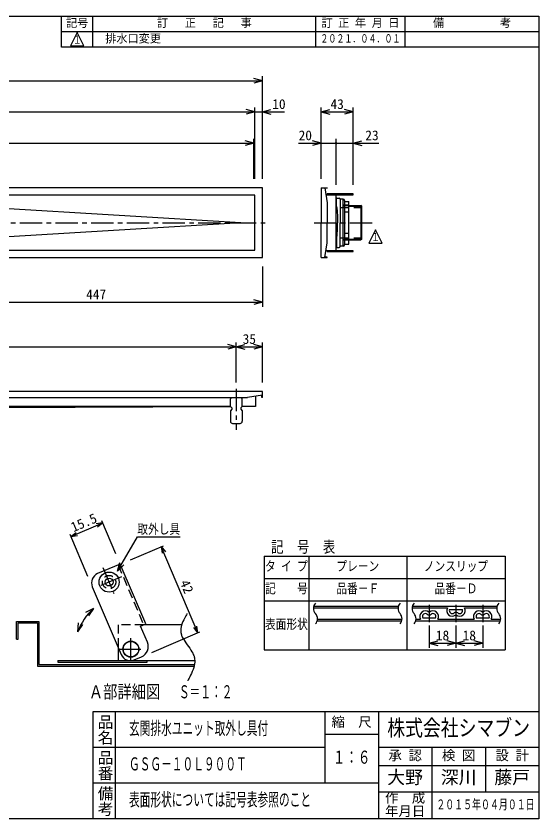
# Model space of a CAD drawing. Units: millimetres, scale not verified, with parts at other scales. Extents: x -819 to 819, y -558 to 522.
# Drawn here: x 116 to 819, y -558 to 522 of the extents above; entities that cross this region are included whole.
import ezdxf
from ezdxf.enums import TextEntityAlignment as Align

# ---------------------------------------------------------------- set-up
doc = ezdxf.new("R2010")
doc.units = ezdxf.units.MM
doc.header["$LTSCALE"] = 6
doc.linetypes.add('CHAIN1', pattern=[8, 5, -1, 1, -1])
doc.linetypes.add('DASHED2', pattern=[3, 2, -1])
for name, color, linetype in [('0-0_計極細', 2, 'Continuous'), ('0-1_計細線', 3, 'Continuous'), ('0-5_寸法線', 7, 'Continuous'), ('0-7_枠細線', 5, 'Continuous'), ('0-8_枠中線', 5, 'Continuous'), ('1-2_極細2', 2, 'Continuous'), ('1-3_細線2', 4, 'Continuous'), ('1-5_寸法2', 7, 'Continuous')]:
    doc.layers.add(name, color=color, linetype=linetype)
doc.styles.add('@ＭＳ ゴシック', font='')
doc.styles.add('ＭＳ ゴシック', font='')
doc.styles.get('@ＭＳ ゴシック').set_extended_font_data('@MS Gothic')
doc.styles.get('ＭＳ ゴシック').set_extended_font_data('MS Gothic')

msp = doc.modelspace()

# ---------------------------------------------------------------- hatches: boundary and pattern name
at = {"layer": '0-5_寸法線'}
msp.add_hatch(color=256, dxfattribs=at).paths.add_polyline_path([(547.917, 351, 1), (544.317, 351, 1)])

# ---------------------------------------------------------------- linework, layer by layer
at = {"layer": '0-0_計極細'}
for p, q in [((536.117, 281.7), (536.117, 282.9)), ((546.117, 281.7), (546.117, 282.9)), ((548.117, 281.7), (548.117, 282.9)), ((550.117, 281.7), (550.117, 282.9)), ((552.117, 281.7), (552.117, 282.9)), ((566.117, 281.7), (566.117, 282.9)), ((546.918, 264.569), (546.918, 277.2)), ((418.004, 244), (22.158, 267.775)), ((546.126, 266.428), (546.3, 266.342)), ((546.3, 266.342), (546.473, 266.086)), ((546.473, 266.086), (546.644, 265.661)), ((546.644, 265.661), (546.81, 265.071)), ((546.81, 265.071), (546.971, 264.32)), ((547.273, 262.359), (547.411, 261.164)), ((547.411, 261.164), (547.54, 259.838)), ((547.54, 259.838), (547.658, 258.39)), ((563.318, 267.5), (555.818, 267.5)), ((555.818, 267.5), (556.818, 266.5)), ((562.318, 266.5), (556.818, 266.5)), ((563.318, 267.5), (562.318, 266.5)), ((563.318, 266.2), (580.618, 266.2)), ((579.618, 267.2), (579.618, 220.8)), ((547.658, 258.39), (547.764, 256.833)), ((547.764, 256.833), (547.858, 255.178)), ((547.858, 255.178), (547.939, 253.437)), ((547.939, 253.437), (548.005, 251.623)), ((548.005, 251.623), (548.058, 249.751)), ((548.058, 249.751), (548.096, 247.835)), ((418.004, 244), (22.158, 220.225)), ((548.005, 236.377), (548.058, 238.249)), ((548.058, 238.249), (548.096, 240.165)), ((548.096, 247.835), (548.118, 245.889)), ((548.096, 240.165), (548.118, 242.111)), ((548.118, 245.889), (548.126, 243.928)), ((548.118, 242.111), (548.126, 244.072)), ((547.273, 225.641), (547.411, 226.836)), ((547.411, 226.836), (547.54, 228.162)), ((547.54, 228.162), (547.658, 229.61)), ((547.658, 229.61), (547.764, 231.167)), ((547.764, 231.167), (547.858, 232.822)), ((547.858, 232.822), (547.939, 234.563)), ((547.939, 234.563), (548.005, 236.377)), ((546.126, 221.572), (546.3, 221.658)), ((546.3, 221.658), (546.473, 221.914)), ((546.473, 221.914), (546.644, 222.339)), ((546.644, 222.339), (546.81, 222.929)), ((546.81, 222.929), (546.971, 223.68)), ((546.918, 223.431), (546.918, 210.8)), ((546.971, 223.68), (547.126, 224.587)), ((547.126, 224.587), (547.273, 225.641)), ((555.818, 220.5), (556.818, 221.5)), ((563.318, 220.5), (555.818, 220.5)), ((562.318, 221.5), (556.818, 221.5)), ((563.318, 220.5), (562.318, 221.5)), ((563.318, 221.8), (580.618, 221.8)), ((536.117, 205.1), (536.117, 206.3)), ((546.117, 205.1), (546.117, 206.3)), ((548.117, 205.1), (548.117, 206.3)), ((550.117, 205.1), (550.117, 206.3)), ((552.117, 205.1), (552.117, 206.3)), ((566.117, 205.1), (566.117, 206.3))]:
    msp.add_line(p, q, dxfattribs=at)
at = {"layer": '0-0_計極細', "linetype": 'DASHED2'}
for p, q in [((551.818, 264.5), (580.618, 264.5)), ((551.818, 223.5), (580.618, 223.5))]:
    msp.add_line(p, q, dxfattribs=at)
at = {"layer": '0-0_計極細', "linetype": 'CHAIN1'}
for p, q in [((-455.171, 244), (455.857, 244)), ((516.757, 244), (595.689, 244)), ((412, 20.641), (412, -34.629))]:
    msp.add_line(p, q, dxfattribs=at)
at = {"layer": '0-0_計極細'}
msp.add_lwpolyline([(546.971, 264.32), (547.126, 263.413), (547.273, 262.359)], dxfattribs=at)
at = {"layer": '0-1_計細線'}
for p, q in [((526.118, 291), (526.118, 244)), ((526.118, 291), (534.118, 291)), ((531.118, 291), (534.118, 270.844)), ((534.118, 290.3), (531.222, 290.3)), ((534.117, 281.7), (532.502, 281.7)), ((534.118, 291), (534.118, 290.3)), ((534.118, 270.844), (534.118, 244)), ((546.918, 277.2), (550.318, 277.2)), ((551.818, 275.7), (551.818, 244)), ((555.818, 275.5), (551.818, 275.5)), ((555.818, 212.3), (555.818, 275.7)), ((557.618, 273.9), (557.618, 214.1)), ((557.618, 272.75), (563.318, 272.75)), ((563.318, 215.25), (563.318, 272.75)), ((563.318, 267.2), (579.618, 267.2)), ((580.618, 266.2), (579.618, 267.2)), ((580.618, 221.8), (580.618, 266.2)), ((563.318, 258.375), (557.618, 258.375)), ((526.118, 197), (526.118, 244)), ((534.118, 217.156), (534.118, 244)), ((551.818, 212.3), (551.818, 244)), ((563.318, 229.625), (557.618, 229.625)), ((531.118, 197), (534.118, 217.156)), ((563.318, 220.8), (579.618, 220.8)), ((580.618, 221.8), (579.618, 220.8)), ((534.117, 206.3), (532.502, 206.3)), ((546.918, 210.8), (550.318, 210.8)), ((555.818, 212.5), (551.818, 212.5)), ((557.618, 215.25), (563.318, 215.25)), ((526.118, 197), (534.118, 197)), ((534.118, 197.7), (531.222, 197.7)), ((534.118, 197), (534.118, 197.7)), ((446.983, 11.993), (427, 9.002)), ((446.3, 9), (446.3, 11.891)), ((-427, 9), (427, 9)), ((406, 9), (404, 7)), ((404, -3), (404, 7)), ((420, 7), (418, 9)), ((420, -3), (420, 7)), ((437.7, 10.604), (437.7, -3)), ((447, 9), (446.3, 9)), ((404, -3), (8, -3)), ((20.31, -4.978), (404.046, -3.046)), ((404, -3), (406, -5)), ((406, -7), (404, -9)), ((404, -9), (404, -23)), ((406, -5), (406, -7)), ((420, -3), (418, -5)), ((418, -5), (418, -7)), ((418, -7), (420, -9)), ((437.7, -3), (420, -3)), ((420, -9), (420, -23)), ((407, -26), (417, -26))]:
    msp.add_line(p, q, dxfattribs=at)
for points in [[(447, 197), (447, 291), (-447, 291), (-447, 197)], [(-437, 281), (-437, 207), (437, 207), (437, 281)], [(534.117, 282.9), (534.117, 281.7), (569.117, 281.7), (569.117, 282.9)], [(534.117, 206.3), (534.117, 205.1), (569.117, 205.1), (569.117, 206.3)]]:
    msp.add_lwpolyline(points, close=True, dxfattribs=at)
for points in [[(534.118, 206.3), (546.117, 206.3), (546.117, 281.7), (534.118, 281.7)], [(447, 9), (447, 17), (-447, 17)]]:
    msp.add_lwpolyline(points, dxfattribs=at)
for centre, radius, start, end in [((546.918, 278), 0.8, 180, 270), ((550.318, 275.7), 1.5, 0, 90), ((555.818, 273.9), 1.8, 0, 90), ((546.918, 210), 0.8, 90, 180), ((550.318, 212.3), 1.5, 270, 360), ((555.818, 214.1), 1.8, 270, 360), ((407, -23), 3, 180, 270), ((417, -23), 3, 270, 360)]:
    msp.add_arc(centre, radius, start, end, dxfattribs=at)
at = {"layer": '0-5_寸法線'}
for p, q in [((-447, 435), (447, 435)), ((447, 435), (435.409, 438.106)), ((447, 435), (435.409, 431.894)), ((447, 303), (447, 441)), ((-437, 393), (437, 393)), ((437, 393), (425.409, 396.106)), ((437, 393), (425.409, 389.894)), ((437, 303), (437, 399)), ((437, 393), (477, 393)), ((447, 303), (447, 399)), ((447, 393), (458.591, 396.106)), ((447, 393), (458.591, 389.894)), ((526.118, 302.999), (526.118, 399)), ((526.118, 393), (537.709, 396.106)), ((526.118, 393), (537.709, 389.894)), ((526.118, 393), (569.117, 393)), ((569.117, 393), (557.526, 396.106)), ((569.117, 393), (557.526, 389.894)), ((569.117, 295.899), (569.117, 399)), ((435.5, 303), (435.5, 357)), ((526.118, 303), (526.118, 357)), ((546.117, 294.9), (546.117, 357)), ((569.117, 294.9), (569.117, 357)), ((-435.5, 351), (435.5, 351)), ((435.5, 351), (423.909, 354.106)), ((435.5, 351), (423.909, 347.894)), ((495.789, 351), (546.117, 351)), ((526.118, 351), (514.526, 354.106)), ((526.118, 351), (514.526, 347.894)), ((546.117, 351), (603.467, 351)), ((569.117, 351), (580.709, 354.106)), ((569.117, 351), (580.709, 347.894)), ((447, 185), (447, 131)), ((0, 137), (447, 137)), ((447, 137), (435.409, 140.106)), ((447, 137), (435.409, 133.894)), ((-412, 77.056), (412, 77.056)), ((412, 77.056), (400.409, 80.162)), ((412, 77.056), (400.409, 73.95)), ((412, 29), (412, 83.056)), ((412, 77.056), (423.591, 80.162)), ((412, 77.056), (423.591, 73.95)), ((412, 77.056), (447, 77.056)), ((447, 77.056), (435.409, 80.162)), ((447, 77.056), (435.409, 73.95)), ((447, 29), (447, 83.056))]:
    msp.add_line(p, q, dxfattribs=at)
at = {"layer": '0-7_枠細線'}
for p, q in [((219, 480), (219, 522)), ((519, 480), (519, 522)), ((639, 480), (639, 522)), ((819, 501), (177, 501)), ((198, 499.731), (189, 481.731)), ((207, 481.731), (198, 499.731)), ((189, 481.731), (207, 481.731)), ((599.321, 234.377), (590.321, 216.377)), ((608.321, 216.377), (599.321, 234.377)), ((590.321, 216.377), (608.321, 216.377)), ((449.356, -204.431), (773.356, -204.431)), ((449.356, -204.431), (449.356, -330.431)), ((509.356, -204.431), (509.356, -330.431)), ((641.356, -204.431), (641.356, -330.431)), ((773.356, -204.431), (773.356, -330.431)), ((449.356, -234.431), (773.356, -234.431)), ((449.356, -264.431), (773.356, -264.431)), ((515.747, -274.127), (629.604, -274.127)), ((516.187, -271.727), (630.043, -271.727)), ((648.347, -274.127), (695.822, -274.127)), ((648.787, -271.727), (762.644, -271.727)), ((698.69, -276.127), (716.022, -276.127)), ((718.89, -274.127), (762.204, -274.127)), ((521.108, -289.327), (634.965, -289.327)), ((653.709, -289.327), (659.822, -289.327)), ((662.69, -287.327), (680.022, -287.327)), ((682.89, -289.327), (731.822, -289.327)), ((734.69, -287.327), (752.022, -287.327)), ((754.89, -289.327), (767.565, -289.327)), ((520.669, -291.727), (634.525, -291.727)), ((653.269, -291.727), (767.126, -291.727)), ((671.356, -297.727), (671.356, -327.727)), ((707.356, -297.727), (707.356, -327.727)), ((743.356, -297.727), (743.356, -327.727)), ((671.356, -321.727), (682.947, -318.621)), ((671.356, -321.727), (682.947, -324.833)), ((671.356, -321.727), (707.356, -321.727)), ((707.356, -321.727), (695.765, -318.621)), ((707.356, -321.727), (695.765, -324.833)), ((707.356, -321.727), (718.947, -318.621)), ((707.356, -321.727), (718.947, -324.833)), ((707.356, -321.727), (743.356, -321.727)), ((743.356, -321.727), (731.765, -318.621)), ((743.356, -321.727), (731.765, -324.833)), ((449.356, -330.431), (773.356, -330.431)), ((249, -414), (249, -558)), ((531, -414), (531, -510)), ((603, -414), (603, -558)), ((531, -444), (603, -444)), ((531, -462), (219, -462)), ((819, -462), (603, -462)), ((675, -462), (675, -558)), ((747, -462), (747, -522)), ((603, -486), (819, -486)), ((603, -510), (219, -510)), ((819, -522), (603, -522))]:
    msp.add_line(p, q, dxfattribs=at)
at = {"layer": '0-7_枠細線', "linetype": 'CHAIN1'}
for p, q in [((671.356, -270.048), (671.356, -293.265)), ((707.356, -270.048), (707.356, -293.265)), ((743.356, -270.048), (743.356, -293.265))]:
    msp.add_line(p, q, dxfattribs=at)
at = {"layer": '0-7_枠細線'}
msp.add_lwpolyline([(819, 480), (177, 480), (177, 522)], dxfattribs=at)
for centre, radius, start, end in [((526.035, -274.771), 10.308, 137.56163, 222.43837), ((639.892, -274.771), 10.308, 137.56163, 222.43837), ((658.636, -274.771), 10.308, 137.56163, 222.43837), ((772.492, -274.771), 10.308, 137.56163, 222.43837), ((666.356, -285.727), 7.46, 51.31781, 208.85363), ((671.356, -279.482), 0.54, 231.31781, 308.68219), ((676.356, -285.727), 7.46, 331.14637, 128.68219), ((702.356, -277.727), 7.46, 151.14637, 308.68219), ((702.356, -277.727), 4, 156.42182, 308.68219), ((707.356, -283.972), 4, 51.31781, 128.68219), ((712.356, -277.727), 7.46, 231.31781, 28.85363), ((712.356, -277.727), 4, 231.31781, 23.57818), ((738.356, -285.727), 7.46, 51.31781, 208.85363), ((743.356, -279.482), 0.54, 231.31781, 308.68219), ((748.356, -285.727), 7.46, 331.14637, 128.68219), ((510.82, -288.683), 10.308, 317.56163, 42.43837), ((624.677, -288.683), 10.308, 317.56163, 42.43837), ((643.42, -288.683), 10.308, 317.56163, 42.43837), ((666.356, -285.727), 4, 51.31781, 203.57818), ((671.356, -279.482), 4, 231.31781, 308.68219), ((676.356, -285.727), 4, 336.42182, 128.68219), ((707.356, -283.972), 0.54, 51.31781, 128.68219), ((738.356, -285.727), 4, 51.31781, 203.57818), ((743.356, -279.482), 4, 231.31781, 308.68219), ((748.356, -285.727), 4, 336.42182, 128.68219), ((757.277, -288.683), 10.308, 317.56163, 42.43837)]:
    msp.add_arc(centre, radius, start, end, dxfattribs=at)
at = {"layer": '0-8_枠中線'}
msp.add_lwpolyline([(-819, -558), (-819, 522), (819, 522), (819, -558)], close=True, dxfattribs=at)
msp.add_lwpolyline([(819, -414), (219, -414), (219, -558)], dxfattribs=at)
at = {"layer": '1-2_極細2', "linetype": 'CHAIN1'}
for p, q in [((232.488, -219.604), (247.363, -254.649)), ((257.449, -232.365), (226.555, -245.479)), ((270.218, -344.608), (270.218, -315.045)), ((255.038, -329.606), (283.771, -329.606))]:
    msp.add_line(p, q, dxfattribs=at)
at = {"layer": '1-2_極細2', "linetype": 'DASHED2'}
for p, q in [((253.081, -216.294), (287.309, -296.93)), ((287.68, -296.772), (252.923, -296.772)), ((252.923, -296.772), (252.923, -327.251))]:
    msp.add_line(p, q, dxfattribs=at)
at = {"layer": '1-2_極細2'}
for p, q in [((116.462, -292.272), (146.462, -292.272)), ((116.462, -316.272), (116.462, -292.272)), ((118.562, -294.372), (144.362, -294.372)), ((118.562, -316.272), (118.562, -294.372)), ((144.362, -294.372), (144.362, -352.272)), ((146.462, -292.272), (146.462, -350.172)), ((338.59, -296.772), (287.68, -296.772)), ((116.462, -316.272), (118.562, -316.272)), ((252.923, -327.251), (252.923, -345.072)), ((171.923, -345.072), (171.923, -347.172)), ((171.923, -345.072), (291.923, -345.072)), ((173.462, -345.072), (215.462, -345.072)), ((252.923, -345.072), (356.052, -345.072)), ((291.923, -347.172), (291.923, -345.072)), ((144.362, -352.272), (355.225, -352.272)), ((146.462, -350.172), (355.643, -350.172)), ((171.923, -347.172), (291.923, -347.172))]:
    msp.add_line(p, q, dxfattribs=at)
for points in [[(345.737, -281.953), (345.628, -282.144), (345.306, -282.714), (344.78, -283.645), (344.07, -284.914), (343.206, -286.485), (342.231, -288.317), (341.202, -290.36), (340.184, -292.559), (339.245, -294.856), (338.448, -297.189), (337.842, -299.495), (337.455, -301.711), (337.286, -303.778), (337.306, -305.636), (337.465, -307.235), (337.695, -308.529), (337.925, -309.481), (338.091, -310.064), (338.152, -310.26), (338.215, -310.456), (338.415, -311.04), (338.784, -311.995), (339.364, -313.3), (340.191, -314.919), (341.287, -316.813), (342.642, -318.932), (344.214, -321.222), (345.929, -323.623), (347.692, -326.072), (349.399, -328.504), (350.956, -330.85), (352.29, -333.047), (353.361, -335.03), (354.164, -336.742), (354.721, -338.131), (355.072, -339.155), (355.26, -339.782), (355.319, -339.994), (355.375, -340.205)], [(355.375, -340.205), (355.529, -340.835), (355.737, -341.868), (355.935, -343.28), (356.052, -345.036), (356.02, -347.093), (355.787, -349.397), (355.326, -351.888), (354.639, -354.498), (353.755, -357.156), (352.726, -359.787), (351.619, -362.318), (350.506, -364.676), (349.454, -366.796), (348.523, -368.616), (347.758, -370.087), (347.193, -371.168), (346.846, -371.829), (346.729, -372.051)]]:
    msp.add_lwpolyline(points, dxfattribs=at)
at = {"layer": '1-2_極細2', "linetype": 'DASHED2'}
msp.add_circle((240.888, -239.394), 9, dxfattribs=at)
at = {"layer": '1-2_極細2'}
msp.add_circle((270.218, -329.606), 10.35, dxfattribs=at)
at = {"layer": '1-3_細線2'}
for p, q in [((255.843, -215.121), (225.466, -228.016)), ((290.071, -295.758), (255.843, -215.121)), ((218.314, -245.717), (256.997, -336.847)), ((283.167, -298.688), (290.071, -295.758)), ((292.31, -320.228), (283.167, -298.688)), ((274.698, -343.999), (284.364, -339.897))]:
    msp.add_line(p, q, dxfattribs=at)
for centre, radius in [((240.888, -239.394), 13.5), ((240.888, -239.394), 5.25), ((270.218, -329.606), 10.8)]:
    msp.add_circle(centre, radius, dxfattribs=at)
for centre, radius, start, end in [((230.741, -240.442), 13.5, 113, 203), ((278.503, -326.089), 15, 293, 23), ((269.423, -331.572), 13.5, 203, 293)]:
    msp.add_arc(centre, radius, start, end, dxfattribs=at)
at = {"layer": '1-5_寸法2'}
for p, q in [((189.595, -178.06), (232.399, -159.891)), ((232.399, -159.891), (223.487, -161.144)), ((232.399, -159.891), (225.307, -165.432)), ((249.982, -201.314), (231.227, -157.13)), ((189.595, -178.06), (196.688, -172.519)), ((212.453, -231.91), (188.423, -175.299)), ((189.595, -178.06), (198.508, -176.808)), ((269.65, -209.261), (313.835, -190.505)), ((311.073, -191.678), (316.614, -198.77)), ((311.073, -191.678), (312.326, -200.59)), ((360.305, -307.661), (311.073, -191.678)), ((252.162, -224.803), (255.268, -213.212)), ((252.162, -224.803), (260.647, -216.318)), ((220.065, -275.022), (209.29, -280.304)), ((220.065, -275.022), (213.375, -284.984)), ((198.802, -306.14), (199.807, -294.183)), ((198.802, -306.14), (205.651, -296.287)), ((360.305, -307.661), (354.764, -300.569)), ((360.305, -307.661), (359.053, -298.749)), ((298.171, -334.036), (363.067, -306.489))]:
    msp.add_line(p, q, dxfattribs=at)
msp.add_lwpolyline([(252.162, -224.803), (278.859, -178.562), (336.459, -178.562)], dxfattribs=at)
msp.add_arc((269.423, -331.572), 75.061, 131.11509, 160.19528, dxfattribs=at)

# ---------------------------------------------------------------- texts
at = {"layer": '0-5_寸法線', "style": 'ＭＳ ゴシック'}
for s, p in [('10', (460.31, 393)), ('43', (538.617, 393)), ('20', (495.789, 351)), ('23', (585.467, 351)), ('447', (210, 137)), ('35', (420.5, 77.056))]:
    msp.add_text(s, height=13.2, dxfattribs=at).set_placement(p, align=Align.BOTTOM_LEFT)
at = {"layer": '0-7_枠細線', "style": 'ＭＳ ゴシック'}
for s, height, p in [('記号', 11, (183, 504)), ('訂\u3000 正\u3000 記\u3000 事', 11, (305.25, 504)), ('訂 正 年 月 日', 11, (526.5, 504)), ('備\u3000\u3000\u3000\u3000\u3000考', 11, (676.5, 504)), ('排水口変更', 11, (235.62, 483)), ('18', 13.2, (680.356, -321.727)), ('18', 13.2, (716.356, -321.727)), ('縮\u3000尺', 13.2, (540, -438)), ('検 図', 13.2, (688.5, -483)), ('設 計', 13.2, (760.5, -483)), ('承 認', 13.2, (616.5, -483)), ('大野', 17.6, (615, -516)), ('深川', 17.6, (687, -516)), ('藤戸', 17.6, (759, -516)), ('作\u3000成', 13.2, (612, -540)), ('年月日', 13.2, (612, -558))]:
    msp.add_text(s, height=height, dxfattribs=at).set_placement(p, align=Align.BOTTOM_LEFT)
for s, height, width, p in [('２０２１．０４．０１', 11, 0.7, (525, 483)), ('１', 11, 0.8, (191.838, 481.362)), ('１', 11, 0.8, (593.159, 216.009)), ('タ イ プ', 13.2, 0.8, (450.556, -228.431)), ('プレーン', 13.2, 0.8, (546.556, -228.431)), ('ノンスリップ', 13.2, 0.8, (664.156, -228.431)), ('記\u3000\u3000号', 13.2, 0.8, (450.556, -258.431)), ('品番－Ｆ', 13.2, 0.8, (546.556, -258.431)), ('品番－Ｄ', 13.2, 0.8, (678.556, -258.431)), ('表面形状', 13.2, 0.8, (450.556, -306.431)), ('Ａ部詳細図', 17.6, 0.8, (213.63, -401.017)), ('Ｓ＝１：２', 17.6, 0.6, (334.703, -401.017)), ('株式会社シマブン', 21.99, 0.8, (615, -453)), ('玄関排水ユニット取外し具付', 17.6, 0.6, (267.6, -450)), ('ＧＳＧ－１０Ｌ９００Ｔ', 17.6, 0.6, (267.6, -498)), ('１：６', 17.6, 0.7, (541.8, -489)), ('表面形状については記号表参照のこと', 17.6, 0.6, (267.6, -546)), ('２０１５年０４月０１日', 13.2, 0.65, (681, -549))]:
    msp.add_text(s, height=height, dxfattribs=dict(at, width=width)).set_placement(p, align=Align.BOTTOM_LEFT)
at = {"layer": '0-7_枠細線', "style": '@ＭＳ ゴシック'}
for s, p in [('品名', (223.5, -417)), ('品番', (223.5, -465)), ('備考', (223.5, -513))]:
    msp.add_text(s, height=15.4, rotation=270, dxfattribs=at).set_placement(p, align=Align.BOTTOM_LEFT)
at = {"layer": '0-7_枠細線', "insert": (458.685, -201.431), "char_height": 15.4, "attachment_point": 7, "style": 'ＭＳ ゴシック'}
msp.add_mtext('\\T2.07;\\W0.8;記号表', dxfattribs=at)
at = {"layer": '1-5_寸法2', "style": 'ＭＳ ゴシック'}
for s, rotation, p in [('15.5', 23, (194.428, -176.009)), ('42', 293, (332.173, -241.385))]:
    msp.add_text(s, height=13.2, rotation=rotation, dxfattribs=at).set_placement(p, align=Align.BOTTOM_LEFT)
at = {"layer": '1-5_寸法2', "style": 'ＭＳ ゴシック', "width": 0.8}
msp.add_text('取外し具', height=13.2, dxfattribs=at).set_placement((278.859, -178.562), align=Align.BOTTOM_LEFT)

doc.saveas('drawing.dxf')
